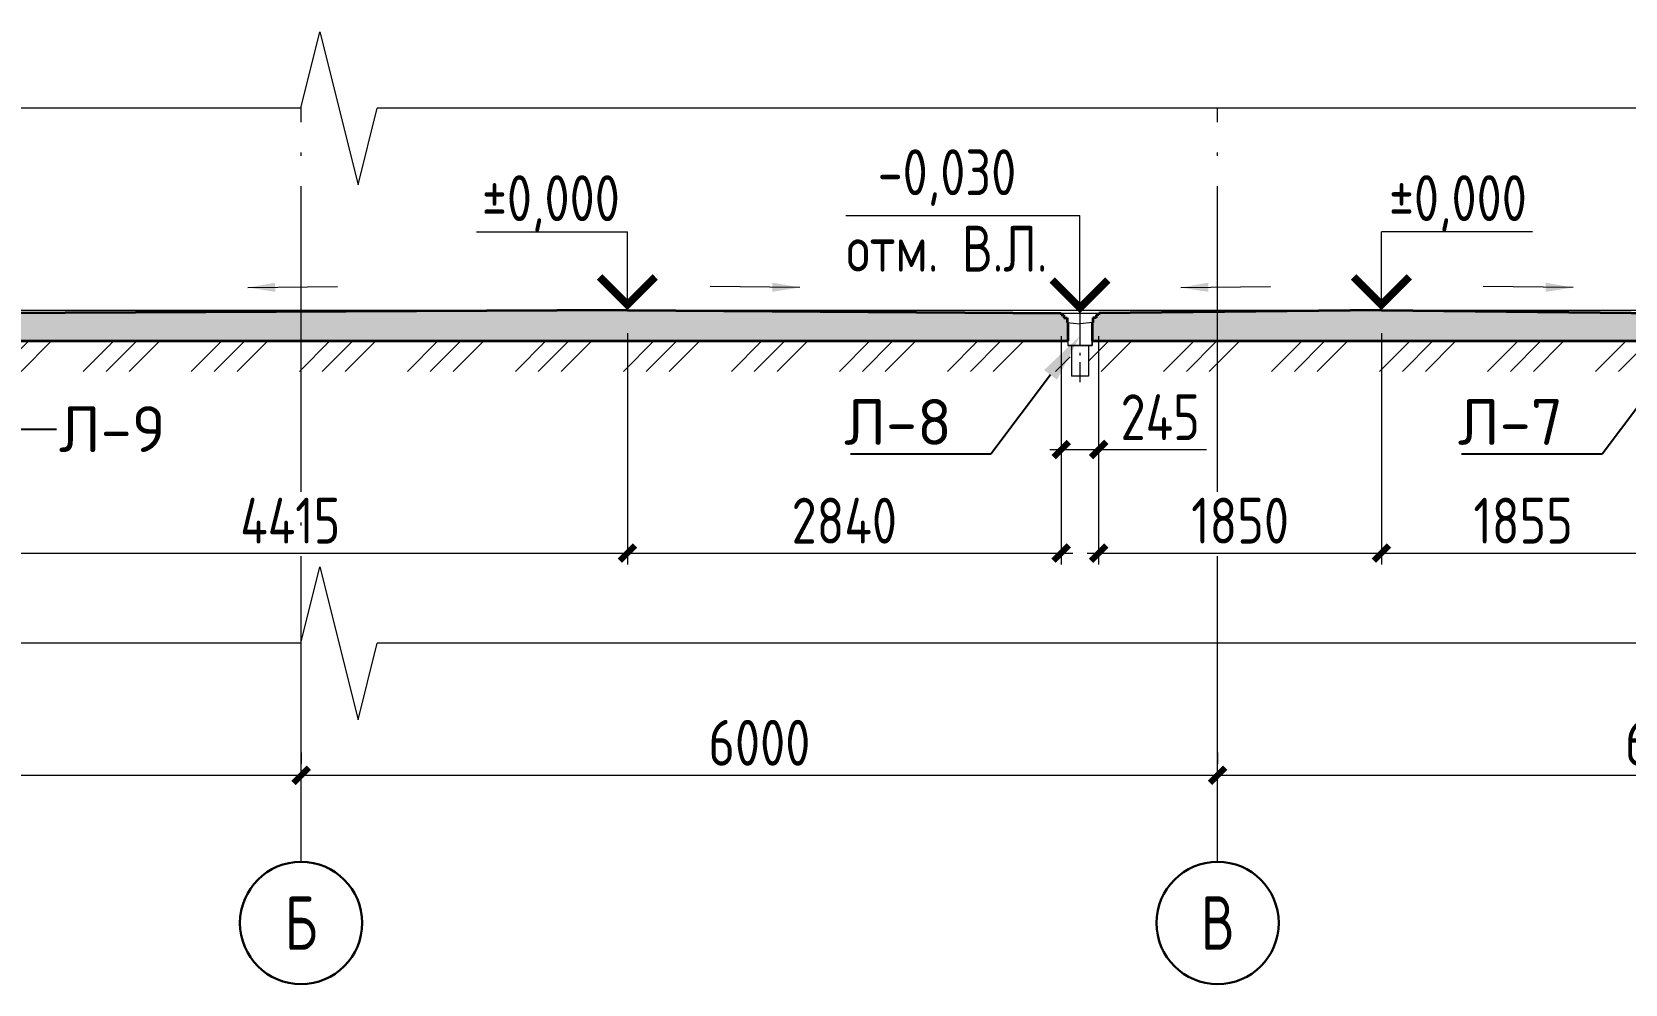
# Model space of a CAD drawing. Extents: x -965262 to 1142518, y -357520 to 71675.
# Drawn here: x 242523 to 252953, y -228912 to -222682 of the extents above; entities that cross this region are included whole.
import ezdxf
from ezdxf import colors
from ezdxf.entities.mleader import LeaderData, LeaderLine
from ezdxf.math import Vec2, Vec3

# ---------------------------------------------------------------- set-up
doc = ezdxf.new("R2010")
doc.units = 0
doc.header["$LTSCALE"] = 10
doc.linetypes.add('AM_DIN_G_W050x2', pattern=[6.875, 4.75, -0.875, 0.375, -0.875])
doc.linetypes.add('DOTE', pattern=[2.42, 2, -0.2, 0.02, -0.2])
doc.layers.get('0').update_dxf_attribs({"linetype": 'CONTINUOUS', "lineweight": 30})
doc.layers.get('Defpoints').update_dxf_attribs({"linetype": 'CONTINUOUS'})
doc.layers.add('DOTE', color=7, linetype='DOTE', lineweight=9)
doc.layers.add('полы', color=3, linetype='CONTINUOUS', lineweight=35)
doc.styles.add('GOST 2.304', font='isocpeur.ttf', dxfattribs={"width": 0.75, "height": 250})
doc.styles.get("Standard").update_dxf_attribs({"font": 'isocpeur.ttf', "height": 300})
doc.styles.add('ГОСТ 2м', font='isocpeur.ttf', dxfattribs={"width": 0.8, "height": 250})
doc.dimstyles.new('ГОСТ 2м', dxfattribs={"dimtxt": 250, "dimasz": 100, "dimexe": 75, "dimexo": 150, "dimgap": 62.5, "dimtad": 1, "dimdec": 0, "dimtxsty": 'ГОСТ 2м', "dimblk": 'ARCHTICK', "dimcen": 150, "dimdle": 75, "dimclrd": 256, "dimclre": 256, "dimclrt": 256, "dimadec": 0, "dimazin": 0, "dimtfac": 1, "dimtdec": 0, "dimtmove": 0, "dimatfit": 3, "dimldrblk": 'OBLIQUE', "dimfxl": 1, "dimlwd": 15, "dimlwe": 15, "dimarcsym": 0})

# ---------------------------------------------------------------- blocks, each defined once
blk = doc.blocks.new('_ArchTick')
at = {"color": 0, "linetype": 'ByBlock', "lineweight": 0, "const_width": 0.4}
blk.add_lwpolyline([(-0.5, -0.5), (0.5, 0.5)], dxfattribs=at)
blk = doc.blocks.new('*D1758')
at = {"lineweight": 15, "ltscale": 100, "transparency": 16777216}
for p, q in [((250285, -227396), (250285, -227471)), ((256285, -227396), (256285, -227471)), ((250210, -227546), (256360, -227546))]:
    blk.add_line(p, q, dxfattribs=at)
at = {"layer": 'Defpoints', "color": 0, "lineweight": 15, "ltscale": 100, "transparency": 16777216}
for p in [(250285, -227546), (256285, -227546), (256285, -227546)]:
    blk.add_point(p, dxfattribs=at)
at = {"lineweight": 15, "ltscale": 100, "transparency": 16777216, "xscale": 100, "yscale": 100, "zscale": 100, "rotation": 180}
blk.add_blockref('_ArchTick', (250285, -227546), dxfattribs=at)
at = {"lineweight": 15, "ltscale": 100, "transparency": 16777216, "xscale": 100, "yscale": 100, "zscale": 100}
blk.add_blockref('_ArchTick', (256285, -227546), dxfattribs=at)
at = {"lineweight": 15, "ltscale": 100, "transparency": 16777216, "insert": (253285, -227333), "char_height": 250, "attachment_point": 5, "style": 'ГОСТ 2м'}
blk.add_mtext('{\\H1.2x;6000}', dxfattribs=at)
blk = doc.blocks.new('_Oblique')
at = {"color": 0, "linetype": 'ByBlock', "lineweight": -2}
blk.add_line((-0.5, -0.5), (0.5, 0.5), dxfattribs=at)
blk = doc.blocks.new('*D1759')
at = {"lineweight": 15, "ltscale": 100, "transparency": 16777216}
for p, q in [((250285, -227396), (250285, -227471)), ((244210, -227546), (250360, -227546)), ((244285, -227696), (244285, -227621))]:
    blk.add_line(p, q, dxfattribs=at)
at = {"layer": 'Defpoints', "color": 0, "lineweight": 15, "ltscale": 100, "transparency": 16777216}
for p in [(244285, -227546), (250285, -227546), (250285, -227546)]:
    blk.add_point(p, dxfattribs=at)
at = {"lineweight": 15, "ltscale": 100, "transparency": 16777216, "xscale": 100, "yscale": 100, "zscale": 100, "rotation": 180}
blk.add_blockref('_ArchTick', (244285, -227546), dxfattribs=at)
at = {"lineweight": 15, "ltscale": 100, "transparency": 16777216, "xscale": 100, "yscale": 100, "zscale": 100}
blk.add_blockref('_ArchTick', (250285, -227546), dxfattribs=at)
at = {"lineweight": 15, "ltscale": 100, "transparency": 16777216, "insert": (247285, -227333), "char_height": 250, "attachment_point": 5, "style": 'ГОСТ 2м'}
blk.add_mtext('{\\H1.2x;6000}', dxfattribs=at)
blk = doc.blocks.new('*D1760')
at = {"lineweight": 15, "ltscale": 100, "transparency": 16777216}
for p, q in [((238285, -227396), (238285, -227471)), ((244285, -227396), (244285, -227471)), ((238210, -227546), (244360, -227546))]:
    blk.add_line(p, q, dxfattribs=at)
at = {"layer": 'Defpoints', "color": 0, "lineweight": 15, "ltscale": 100, "transparency": 16777216}
for p in [(238285, -227546), (244285, -227546), (244285, -227546)]:
    blk.add_point(p, dxfattribs=at)
at = {"lineweight": 15, "ltscale": 100, "transparency": 16777216, "xscale": 100, "yscale": 100, "zscale": 100, "rotation": 180}
blk.add_blockref('_ArchTick', (238285, -227546), dxfattribs=at)
at = {"lineweight": 15, "ltscale": 100, "transparency": 16777216, "xscale": 100, "yscale": 100, "zscale": 100}
blk.add_blockref('_ArchTick', (244285, -227546), dxfattribs=at)
at = {"lineweight": 15, "ltscale": 100, "transparency": 16777216, "insert": (241285, -227333), "char_height": 250, "attachment_point": 5, "style": 'ГОСТ 2м'}
blk.add_mtext('{\\H1.2x;6000}', dxfattribs=at)
blk = doc.blocks.new('*D1769')
at = {"lineweight": 15, "ltscale": 50, "transparency": 16777216}
for p, q in [((246421, -224653), (246421, -226167)), ((242007, -224673), (242007, -226167)), ((241932, -226092), (246496, -226092))]:
    blk.add_line(p, q, dxfattribs=at)
at = {"layer": 'Defpoints', "color": 0, "lineweight": 15, "ltscale": 50, "transparency": 16777216}
for p in [(242007, -224523), (246421, -224503), (246421, -226092)]:
    blk.add_point(p, dxfattribs=at)
at = {"lineweight": 15, "ltscale": 50, "transparency": 16777216, "xscale": 100, "yscale": 100, "zscale": 100, "rotation": 180}
blk.add_blockref('_ArchTick', (242007, -226092), dxfattribs=at)
at = {"lineweight": 15, "ltscale": 50, "transparency": 16777216, "xscale": 100, "yscale": 100, "zscale": 100}
blk.add_blockref('_ArchTick', (246421, -226092), dxfattribs=at)
at = {"lineweight": 15, "ltscale": 50, "transparency": 16777216, "insert": (244214, -225880), "char_height": 250, "attachment_point": 5, "style": 'ГОСТ 2м'}
blk.add_mtext('{\\H1.2x;4415}', dxfattribs=at)
blk = doc.blocks.new('*D1770')
at = {"lineweight": 15, "ltscale": 50, "transparency": 16777216}
for p, q in [((246421, -224653), (246421, -226167)), ((249261, -224673), (249261, -226167)), ((246346, -226092), (249336, -226092))]:
    blk.add_line(p, q, dxfattribs=at)
at = {"layer": 'Defpoints', "color": 0, "lineweight": 15, "ltscale": 50, "transparency": 16777216}
for p in [(246421, -224503), (249261, -224523), (249261, -226092)]:
    blk.add_point(p, dxfattribs=at)
at = {"lineweight": 15, "ltscale": 50, "transparency": 16777216, "xscale": 100, "yscale": 100, "zscale": 100, "rotation": 180}
blk.add_blockref('_ArchTick', (246421, -226092), dxfattribs=at)
at = {"lineweight": 15, "ltscale": 50, "transparency": 16777216, "xscale": 100, "yscale": 100, "zscale": 100}
blk.add_blockref('_ArchTick', (249261, -226092), dxfattribs=at)
at = {"lineweight": 15, "ltscale": 50, "transparency": 16777216, "insert": (247841, -225880), "char_height": 250, "attachment_point": 5, "style": 'ГОСТ 2м'}
blk.add_mtext('{\\H1.2x;2840}', dxfattribs=at)
blk = doc.blocks.new('*D1771')
at = {"lineweight": 15, "ltscale": 50, "transparency": 16777216}
for p, q in [((249261, -224673), (249261, -225490)), ((249506, -224673), (249506, -225490)), ((249186, -225415), (249506, -225415)), ((249506, -225415), (250211, -225415))]:
    blk.add_line(p, q, dxfattribs=at)
at = {"layer": 'Defpoints', "color": 0, "ltscale": 50, "transparency": 16777216}
for p in [(249261, -224523), (249506, -224523), (249506, -225415)]:
    blk.add_point(p, dxfattribs=at)
at = {"lineweight": 15, "ltscale": 50, "transparency": 16777216, "xscale": 100, "yscale": 100, "zscale": 100, "rotation": 180}
blk.add_blockref('_ArchTick', (249261, -225415), dxfattribs=at)
at = {"lineweight": 15, "ltscale": 50, "transparency": 16777216, "xscale": 100, "yscale": 100, "zscale": 100}
blk.add_blockref('_ArchTick', (249506, -225415), dxfattribs=at)
at = {"lineweight": 15, "ltscale": 50, "transparency": 16777216, "insert": (249909, -225203), "char_height": 250, "attachment_point": 5, "style": 'ГОСТ 2м'}
blk.add_mtext('{\\H1.2x;245}', dxfattribs=at)
blk = doc.blocks.new('*D1772')
at = {"lineweight": 15, "ltscale": 50, "transparency": 16777216}
for p, q in [((251357, -224653), (251357, -226167)), ((249506, -224673), (249506, -226167)), ((249431, -226092), (251432, -226092))]:
    blk.add_line(p, q, dxfattribs=at)
at = {"layer": 'Defpoints', "color": 0, "lineweight": 15, "ltscale": 50, "transparency": 16777216}
for p in [(249506, -224523), (251357, -224503), (251357, -226092)]:
    blk.add_point(p, dxfattribs=at)
at = {"lineweight": 15, "ltscale": 50, "transparency": 16777216, "xscale": 100, "yscale": 100, "zscale": 100, "rotation": 180}
blk.add_blockref('_ArchTick', (249506, -226092), dxfattribs=at)
at = {"lineweight": 15, "ltscale": 50, "transparency": 16777216, "xscale": 100, "yscale": 100, "zscale": 100}
blk.add_blockref('_ArchTick', (251357, -226092), dxfattribs=at)
at = {"lineweight": 15, "ltscale": 50, "transparency": 16777216, "insert": (250432, -225880), "char_height": 250, "attachment_point": 5, "style": 'ГОСТ 2м'}
blk.add_mtext('{\\H1.2x;1850}', dxfattribs=at)
blk = doc.blocks.new('*D1778')
at = {"lineweight": 15, "ltscale": 50, "transparency": 16777216}
for p, q in [((251357, -224653), (251357, -226167)), ((253212, -224673), (253212, -226167)), ((251282, -226092), (253287, -226092))]:
    blk.add_line(p, q, dxfattribs=at)
at = {"layer": 'Defpoints', "color": 0, "lineweight": 15, "ltscale": 50, "transparency": 16777216}
for p in [(251357, -224503), (253212, -224523), (253212, -226092)]:
    blk.add_point(p, dxfattribs=at)
at = {"lineweight": 15, "ltscale": 50, "transparency": 16777216, "xscale": 100, "yscale": 100, "zscale": 100, "rotation": 180}
blk.add_blockref('_ArchTick', (251357, -226092), dxfattribs=at)
at = {"lineweight": 15, "ltscale": 50, "transparency": 16777216, "xscale": 100, "yscale": 100, "zscale": 100}
blk.add_blockref('_ArchTick', (253212, -226092), dxfattribs=at)
at = {"lineweight": 15, "ltscale": 50, "transparency": 16777216, "insert": (252285, -225880), "char_height": 250, "attachment_point": 5, "style": 'ГОСТ 2м'}
blk.add_mtext('{\\H1.2x;1855}', dxfattribs=at)

msp = doc.modelspace()

# ---------------------------------------------------------------- hatches: boundary and pattern name
at = {"lineweight": 15, "ltscale": 50}
h = msp.add_hatch(dxfattribs=at)
h.set_pattern_fill('ANSI35', color=3, scale=40, angle=90, style=0)
h.set_pattern_definition([(135, (262538.04, -224592.53), (-179.6051, -179.6051), []), (135, (262538.04, -224412.93), (-179.6051, -179.6051), [317.5, -63.5, 0, -63.5])])
h.paths.add_polyline_path([(262784.3, -224505.4), (262284.8, -224503.1), (262284.8, -224703.1), (262867.7, -224703.1), (262784.3, -224682.2)])
h.paths.add_polyline_path([(262284.8, -224503.1), (257957.3, -224523.1), (257957.3, -224533.1), (257939.8, -224533.1), (257939.8, -224553.1), (257919.8, -224553.1), (257919.8, -224583.1), (257914.8, -224583.7), (257914.8, -224703.1), (262284.8, -224703.1)])
h.paths.add_polyline_path([(226974.8, -224653.1), (226974.8, -224503.1), (230759.8, -224503.1), (230759.8, -224653.1), (229984.9, -224653.1), (229984.9, -224703.1), (227274.8, -224703.1), (227274.8, -224653.1)])
h.paths.add_polyline_path([(237734.9, -224653.1), (237734.9, -224503.1), (241762.4, -224523.1), (241762.4, -224533.1), (241779.9, -224533.1), (241779.9, -224553.1), (241799.9, -224553.1), (241799.9, -224583.1), (241804.9, -224583.7), (241804.9, -224703.1), (238034.9, -224703.1), (238034.9, -224653.1), (237734.9, -224653.1)])
h.paths.add_polyline_path([(241964.9, -224703.1), (241964.9, -224583.7), (241969.9, -224583.1), (241969.9, -224553.1), (241989.9, -224553.1), (241989.9, -224533.1), (242007.4, -224533.1), (242007.4, -224523.1), (246335.2, -224503.1), (249261.4, -224523.1), (249261.4, -224533.1), (249278.9, -224533.1), (249278.9, -224553.1), (249298.9, -224553.1), (249298.9, -224583.1), (249303.9, -224583.7), (249303.9, -224703.1), (241964.9, -224703.1)])
h.paths.add_polyline_path([(249463.9, -224703.1), (249463.9, -224583.7), (249468.9, -224583.1), (249468.9, -224553.1), (249488.9, -224553.1), (249488.9, -224533.1), (249506.4, -224533.1), (249506.4, -224523.1), (251359.9, -224503.1), (253212.4, -224523.1), (253212.4, -224533.1), (253229.9, -224533.1), (253229.9, -224553.1), (253249.9, -224553.1), (253249.9, -224583.1), (253284.9, -224587.2), (253284.9, -224703.1), (249463.9, -224703.1)])
h.paths.add_polyline_path([(253484.9, -224703.1), (253484.9, -224587.2), (253519.9, -224583.1), (253519.9, -224553.1), (253539.9, -224553.1), (253539.9, -224533.1), (253557.4, -224533.1), (253557.4, -224523.1), (256585.2, -224503.1), (257712.3, -224523.1), (257712.3, -224533.1), (257729.8, -224533.1), (257729.8, -224553.1), (257749.8, -224553.1), (257749.8, -224583.1), (257754.8, -224583.7), (257754.8, -224703.1), (253484.9, -224703.1)])
h.paths.add_polyline_path([(241964.9, -224703.1), (241964.9, -224583.7), (241969.9, -224583.1), (241969.9, -224553.1), (241989.9, -224553.1), (241989.9, -224533.1), (242007.4, -224533.1), (242007.4, -224523.1), (246335.2, -224503.1), (249261.4, -224523.1), (249261.4, -224533.1), (249278.9, -224533.1), (249278.9, -224553.1), (249298.9, -224553.1), (249298.9, -224583.1), (249303.9, -224583.7), (249303.9, -224703.1), (241964.9, -224703.1)], flags=17)
edge = h.paths.add_edge_path(flags=16)
edge.add_line((241964.9, -224703.1), (249303.9, -224703.1))
h.paths.add_polyline_path([(241964.9, -224703.1), (241964.9, -224583.7), (241969.9, -224583.1), (241969.9, -224553.1), (241989.9, -224553.1), (241989.9, -224533.1), (242007.4, -224533.1), (242007.4, -224523.1), (246366.2, -224503.1), (249261.4, -224523.1), (249261.4, -224533.1), (249278.9, -224533.1), (249278.9, -224553.1), (249298.9, -224553.1), (249298.9, -224583.1), (249303.9, -224583.7), (249303.9, -224703.1), (241964.9, -224703.1)], flags=17)
edge = h.paths.add_edge_path(flags=17)
edge.add_line((241964.9, -224703.1), (249303.9, -224703.1))
at = {"linetype": 'Continuous', "lineweight": 15}
h = msp.add_hatch(dxfattribs=at)
h.set_pattern_fill('GOST_GROUND', color=256, scale=50, style=0)
h.set_pattern_definition([(45, (-2793697.8, -62509.1), (707.10678, -4e-14), [1000]), (45, (-2793547.8, -62509.1), (707.10678, -4e-14), [1000]), (45, (-2793397.8, -62509.1), (707.10678, -4e-14), [1000])])
h.paths.add_polyline_path([(262867.7, -224703.1), (257914.8, -224703.1), (257914.8, -224733.7), (257889.8, -224733.7), (257889.8, -224733.7), (257779.8, -224733.7), (257779.8, -224733.7), (257754.8, -224733.7), (257754.8, -224703.1), (253484.9, -224703.1), (253484.9, -224733.7), (253464.9, -224733.7), (253464.9, -224733.7), (253304.9, -224733.7), (253304.9, -224733.7), (253284.9, -224733.7), (253284.9, -224703.1), (249463.9, -224703.1), (249463.9, -224733.7), (249463.9, -224733.7), (249328.9, -224733.7), (249347.6, -224733.7), (249303.9, -224733.7), (249303.9, -224703.1), (241964.9, -224703.1), (241964.9, -224733.7), (241829.9, -224733.7), (241802.4, -224733.7), (241774.9, -224733.7), (241804.9, -224733.7), (241804.9, -224703.1), (238034.9, -224703.1), (238034.9, -226453.1), (237734.9, -226453.1), (237734.9, -225903.1), (235195.9, -225903.1), (235195.9, -225954.1), (235170.9, -225954.1), (235170.9, -225954.1), (235060.9, -225954.1), (235035.9, -225954.1), (235035.9, -225903.1), (230284.9, -225903.1), (230284.9, -226453.1), (229984.9, -226453.1), (229984.9, -224703.1), (227274.8, -224703.1), (227274.8, -226682.2), (227474.8, -226682.2), (227474.8, -224903.1), (229784.9, -224903.1), (229784.9, -226653.1), (230484.9, -226653.1), (230484.9, -226103.1), (234835.9, -226103.1), (234835.9, -226154.1), (235370.9, -226154.1), (235370.9, -226154.1), (235395.9, -226154.1), (235395.9, -226103.1), (237534.9, -226103.1), (237534.9, -226653.1), (238234.9, -226653.1), (238234.9, -224903.1), (241604.9, -224903.1), (241604.9, -224903.7), (241829.9, -224903.7), (241604.9, -224903.7), (241549.9, -224903.7), (242109.9, -224903.7), (242164.9, -224903.1), (249328.9, -224903.1), (249328.9, -224903.1), (249328.9, -224903.1), (249310.8, -224733.7), (249438.9, -224733.7), (249438.9, -224903.7), (249663.9, -224903.7), (249663.9, -224903.1), (253304.9, -224903.1), (253304.9, -224903.1), (253304.9, -224933.7), (253304.9, -224903.1), (253284.9, -224733.7), (253474.9, -224733.7), (253464.9, -224903.1), (257554.8, -224903.1), (257554.8, -224933.7), (257979.8, -224933.7), (257979.8, -224733.7), (257689.8, -224733.7), (257689.8, -224933.7), (258114.8, -224933.7), (258114.8, -224903.1), (262867.7, -224903.1)])

# ---------------------------------------------------------------- linework, layer by layer
at = {"color": 5, "lineweight": 15, "ltscale": 50}
for p, q in [((244283.1, -223182.2, 14512.9), (226282, -223182.2, 14512.9)), ((262784.3, -223182.2, 14512.9), (244783.1, -223182.2, 14512.9)), ((244283.1, -226682.2, 14512.9), (226282, -226682.2, 14512.9)), ((262784.3, -226682.2, 14512.9), (244783.1, -226682.2, 14512.9))]:
    msp.add_line(p, q, dxfattribs=at)
at = {"lineweight": 15, "ltscale": 0.3}
for p, q in [((247850.3, -223883.5, 14512.9), (249383.9, -223883.5, 14512.9)), ((245432.6, -223990, 14512.9), (246421.2, -223990, 14512.9)), ((252345.4, -223989.4, 14512.9), (251356.9, -223989.4, 14512.9))]:
    msp.add_line(p, q, dxfattribs=at)
at = {"lineweight": 15}
for p, q in [((249383.9, -224523.1, 14512.9), (249383.9, -223883.5, 14512.9)), ((246421.2, -224503.1, 14512.9), (246421.2, -223990, 14512.9)), ((251356.9, -224502.5, 14512.9), (251356.9, -223989.4, 14512.9)), ((249303.9, -224583.7, 14512.9), (249303.9, -224733.7, 14512.9)), ((249463.9, -224583.7, 14512.9), (249463.9, -224733.7, 14512.9)), ((249463.9, -224733.7, 14512.9), (249303.9, -224733.7, 14512.9)), ((249328.9, -224733.7, 14512.9), (249328.9, -224933.7, 14512.9)), ((249438.9, -224733.7, 14512.9), (249438.9, -224933.7, 14512.9)), ((249438.9, -224933.7, 14512.9), (249328.9, -224933.7, 14512.9))]:
    msp.add_line(p, q, dxfattribs=at)
at = {"lineweight": 15, "ltscale": 50}
for p, q in [((243935.4, -224355.2, 14512.9), (244523.4, -224347.8, 14512.9)), ((247550.3, -224354.6, 14512.9), (246962.3, -224347.8, 14512.9)), ((250043.5, -224355.2, 14512.9), (250631.5, -224347.8, 14512.9)), ((252611.5, -224355.2, 14512.9), (252023.5, -224347.8, 14512.9)), ((249261.4, -224523.1, 14512.9), (249261.4, -224533.1, 14512.9)), ((249278.9, -224533.1, 14512.9), (249278.9, -224553.1, 14512.9)), ((249298.9, -224553.1, 14512.9), (249298.9, -224583.1, 14512.9)), ((249468.9, -224553.1, 14512.9), (249468.9, -224583.1, 14512.9)), ((249488.9, -224533.1, 14512.9), (249488.9, -224553.1, 14512.9)), ((249506.4, -224523.1, 14512.9), (249506.4, -224533.1, 14512.9))]:
    msp.add_line(p, q, dxfattribs=at)
at = {"lineweight": 15, "ltscale": 10}
for p, q in [((249261.4, -224533.1, 14512.9), (249278.9, -224533.1, 14512.9)), ((249278.9, -224553.1, 14512.9), (249298.9, -224553.1, 14512.9)), ((249488.9, -224553.1, 14512.9), (249468.9, -224553.1, 14512.9)), ((249488.9, -224533.1, 14512.9), (249506.4, -224533.1, 14512.9))]:
    msp.add_line(p, q, dxfattribs=at)
at = {"lineweight": 15, "ltscale": 2.5}
for p in [(249298.9, -224583.1, 14512.9), (249468.9, -224583.1, 14512.9)]:
    msp.add_line(p, (249383.9, -224593.1, 14512.9), dxfattribs=at)
at = {"color": 5, "lineweight": 15, "ltscale": 10, "elevation": 14512.9}
for points in [[(244283.1, -223182.2), (244408.1, -222682.2)], [(244408.1, -222682.2), (244658.1, -223682.2)], [(244658.1, -223682.2), (244783.1, -223182.2)], [(244283.1, -226682.2), (244408.1, -226182.2)], [(244408.1, -226182.2), (244658.1, -227182.2)], [(244658.1, -227182.2), (244783.1, -226682.2)]]:
    msp.add_lwpolyline(points, dxfattribs=at)
at = {"lineweight": 15, "const_width": 50, "elevation": 14512.9}
for points in [[(246238.8, -224285.4), (246421.2, -224467.7), (246603.5, -224285.4)], [(249201.6, -224305.4), (249383.9, -224487.7), (249566.2, -224305.4)], [(251174.6, -224284.8), (251356.9, -224467.1), (251539.2, -224284.8)]]:
    msp.add_lwpolyline(points, dxfattribs=at)
at = {"lineweight": 15, "ltscale": 100, "extrusion": (0, 1, 0), "elevation": -224523.1}
msp.add_lwpolyline([(-249261.4, 14512.9), (-249506.4, 14512.9)], dxfattribs=at)
at = {"linetype": 'Continuous', "lineweight": 15, "elevation": 4711.1}
msp.add_lwpolyline([(241964.9, -224703.1), (249303.9, -224703.1), (249303.9, -224733.7), (249328.9, -224733.7), (249328.9, -224733.7), (249438.9, -224733.7), (249438.9, -224733.7), (249463.9, -224733.7), (249463.9, -224703.1), (253284.9, -224703.1)], dxfattribs=at)
at = {"lineweight": 15, "ltscale": 50}
for points in [[(244115.8, -224382.9, 14512.9), (244115, -224322.9, 14512.9), (243935.4, -224355.2, 14512.9)], [(247370, -224382.6, 14512.9), (247370.7, -224322.6, 14512.9), (247550.3, -224354.6, 14512.9)], [(250223.8, -224382.9, 14512.9), (250223.1, -224322.9, 14512.9), (250043.5, -224355.2, 14512.9)], [(252431.2, -224382.9, 14512.9), (252431.9, -224322.9, 14512.9), (252611.5, -224355.2, 14512.9)]]:
    msp.add_solid(points, dxfattribs=at)
at = {"layer": 'DOTE', "ltscale": 100}
for p, q in [((244284.8, -228112.1, 14512.9), (244284.8, -223175.6, 14512.9)), ((250284.8, -228112.1, 14512.9), (250284.8, -223182.2, 14512.9))]:
    msp.add_line(p, q, dxfattribs=at)
at = {"layer": 'DOTE', "linetype": 'AM_DIN_G_W050x2', "ltscale": 5}
msp.add_line((249383.9, -224499.8, 14512.9), (249383.9, -224973.4, 14512.9), dxfattribs=at)
at = {"layer": 'DOTE', "linetype": 'Continuous', "lineweight": 30}
for centre in [(244284.8, -228512.1, 14512.9), (250284.8, -228512.1, 14512.9)]:
    msp.add_circle(centre, 400, dxfattribs=at)
at = {"layer": 'полы', "lineweight": 0, "ltscale": 50}
msp.add_line((238284.8, -224503.1, 14512.9), (262284.8, -224503.1, 14512.9), dxfattribs=at)
at = {"layer": 'полы', "ltscale": 50}
for p, q in [((246421.2, -224503.1, 14512.9), (242007.4, -224523.1, 14512.9)), ((246421.2, -224503.1, 14512.9), (249261.4, -224523.1, 14512.9)), ((249261.4, -224523.1, 14512.9), (249261.4, -224533.1, 14512.9)), ((249261.4, -224533.1, 14512.9), (249278.9, -224533.1, 14512.9)), ((249278.9, -224533.1, 14512.9), (249278.9, -224553.1, 14512.9)), ((249278.9, -224553.1, 14512.9), (249298.9, -224553.1, 14512.9)), ((249298.9, -224553.1, 14512.9), (249298.9, -224583.1, 14512.9)), ((249488.9, -224553.1, 14512.9), (249468.9, -224553.1, 14512.9)), ((249468.9, -224553.1, 14512.9), (249468.9, -224583.1, 14512.9)), ((249506.4, -224533.1, 14512.9), (249488.9, -224533.1, 14512.9)), ((249488.9, -224533.1, 14512.9), (249488.9, -224553.1, 14512.9)), ((251356.9, -224503.1, 14512.9), (249506.4, -224523.1, 14512.9)), ((249506.4, -224523.1, 14512.9), (249506.4, -224533.1, 14512.9)), ((251356.9, -224503.1, 14512.9), (253212.4, -224523.1, 14512.9)), ((249298.9, -224583.1, 14512.9), (249303.9, -224583.7, 14512.9)), ((249303.9, -224583.7, 14512.9), (249303.9, -224703.1, 14512.9)), ((249468.9, -224583.1, 14512.9), (249463.9, -224583.7, 14512.9)), ((249463.9, -224583.7, 14512.9), (249463.9, -224703.1, 14512.9)), ((241964.9, -224703.1, 17772.7), (249303.9, -224703.1, 14512.9)), ((249463.9, -224703.1, 14512.9), (253284.9, -224703.1, 14512.9))]:
    msp.add_line(p, q, dxfattribs=at)

# ---------------------------------------------------------------- texts
at = {"char_height": 300, "attachment_point": 5, "style": 'GOST 2.304'}
for s, insert, width in [('{\\W0.8;-0,030\\Pотм. В.Л.}', (248513, -223850.6, 14512.9), 1670.673), ('{\\W0.8;%%P0,000}', (245920.2, -223805.3, 14512.9), 1200), ('{\\W0.8;%%P0,000}', (251857.8, -223804.7, 14512.9), 1200)]:
    msp.add_mtext(s, dxfattribs=dict(at, insert=insert, width=width))
at = {"layer": 'DOTE', "linetype": 'Continuous', "lineweight": 30, "ltscale": 100, "char_height": 350, "width": 800, "attachment_point": 5, "style": 'GOST 2.304'}
for s, insert in [('Б', (244284.8, -228512.1, 14512.9)), ('В', (250284.8, -228512.1, 14512.9))]:
    msp.add_mtext(s, dxfattribs=dict(at, insert=insert))

# ---------------------------------------------------------------- dimensions: what is measured, and where the dimension line sits
at = {"lineweight": 15, "ltscale": 50}
for base, p1, p2, text, picture, middle in [((246421.2, -226092.5, 14512.9), (242007.4, -224523.1, 14512.9), (246421.2, -224503.1, 14512.9), '{\\H1.2x;4415}', '*D1769', (244214.3, -225880, 14512.9)), ((249261.4, -226092.5, 14512.9), (246421.2, -224503.1, 14512.9), (249261.4, -224523.1, 14512.9), '{\\H1.2x;<>}', '*D1770', (247841.3, -225880, 14512.9)), ((251356.8883894, -226092.4783792, 14512.8992977), (249506.3883894, -224523.0665024, 14512.8992977), (251356.8883894, -224503.0665024, 14512.8992977), '{\\H1.2x;<>}', '*D1772', (250431.6383894, -225879.9783792, 14512.8992977)), ((253212.3883894, -226092.4783792, 14512.8992977), (251356.8883894, -224503.0665024, 14512.8992977), (253212.3883894, -224523.0665024, 14512.8992977), '{\\H1.2x;<>}', '*D1778', (252284.6383894, -225879.9783792, 14512.8992977))]:
    dim = msp.add_linear_dim(base=base, p1=p1, p2=p2, text=text, dimstyle='ГОСТ 2м', dxfattribs=at)
    dim.commit()
    dim.dimension.update_dxf_attribs({"geometry": picture, "text_midpoint": middle})
dim = msp.add_linear_dim(base=(249506.4, -225415.3, 14512.9), p1=(249261.4, -224523.1, 14512.9), p2=(249506.4, -224523.1, 14512.9), text='{\\H1.2x;<>}', dimstyle='ГОСТ 2м', dxfattribs=at)
dim.commit()
dim.dimension.update_dxf_attribs({"geometry": '*D1771', "text_midpoint": (249908.9, -225415.3, 14512.9), "dimtype": 160})
at = {"lineweight": 15, "ltscale": 100}
for base, p1, p2, picture, middle in [((244284.8, -227545.6, 14512.9), (238284.8, -227545.6, 14512.9), (244284.8, -227545.6, 14512.9), '*D1760', (241284.8, -227333.1, 14512.9)), ((250284.8, -227545.6, 14512.9), (244284.8, -227545.6, 14512.9), (250284.8, -227545.6, 14512.9), '*D1759', (247284.8, -227333.1, 14512.9)), ((256284.8, -227545.6, 14512.9), (250284.8, -227545.6, 14512.9), (256284.8, -227545.6, 14512.9), '*D1758', (253284.8, -227333.1, 14512.9))]:
    dim = msp.add_linear_dim(base=base, p1=p1, p2=p2, text='{\\H1.2x;<>}', dimstyle='ГОСТ 2м', dxfattribs=at)
    dim.commit()
    dim.dimension.update_dxf_attribs({"geometry": picture, "text_midpoint": middle})

# ---------------------------------------------------------------- leaders
at = {"color": 5, "lineweight": 15}
ml = msp.add_multileader_mtext('Standard', dxfattribs=at)
ml.set_content('Л-9', color=5)
ml.set_leader_properties()
ml.build(insert=Vec2(0, 0))
ml.multileader.update_dxf_attribs({"has_text_frame": 1, "text_right_attachment_type": 6, "dogleg_length": 36, "arrow_head_size": 320})
ctx = ml.context
ctx.base_point, ctx.char_height, ctx.arrow_head_size, ctx.landing_gap_size, ctx.plane_origin = Vec3(242683.2, -225280.9, 9801.8), 300, 320, 16, Vec3(259359.2, -235129.1, 9801.8)
ctx.right_attachment = 6
notes = []
notes.append((ctx, [(1, (1, 1, 0), (242442.9, -225280.9, 9801.8), (1, 0), 240.3, [(0, [(241884.9, -224671, 9801.8)], 0, [])])]))
ctx.mtext.insert, ctx.mtext.defined_height, ctx.mtext.flow_direction = Vec3(242699.2, -225130.9, 9801.8), 8540.9, 5
ml = msp.add_multileader_mtext('Standard', dxfattribs=at)
ml.set_content('Л-8', color=5)
ml.set_leader_properties()
ml.build(insert=Vec2(0, 0))
ml.multileader.update_dxf_attribs({"has_text_frame": 1, "text_right_attachment_type": 6, "dogleg_length": 36, "arrow_head_size": 320})
ctx = ml.context
ctx.base_point, ctx.char_height, ctx.arrow_head_size, ctx.landing_gap_size, ctx.plane_origin = Vec3(247928.4, -225234.1, 9801.8), 300, 320, 16, Vec3(264776, -235129.1, 9801.8)
ctx.right_attachment, ctx.text_align_type = 6, 2
notes.append((ctx, [(0, (1, 1, 0), (248800.7, -225444.1, 9801.8), (-1, 0), 240.3, [(0, [(249383.9, -224671, 9801.8)], 0, [])])]))
ctx.mtext.insert, ctx.mtext.defined_height, ctx.mtext.alignment, ctx.mtext.flow_direction = Vec3(248544.4, -225084.1, 9801.8), 8330.9, 3, 5
ml = msp.add_multileader_mtext('Standard', dxfattribs=at)
ml.set_content('Л-7', color=5)
ml.set_leader_properties()
ml.build(insert=Vec2(0, 0))
ml.multileader.update_dxf_attribs({"has_text_frame": 1, "text_right_attachment_type": 6, "dogleg_length": 36, "arrow_head_size": 320})
ctx = ml.context
ctx.base_point, ctx.char_height, ctx.arrow_head_size, ctx.landing_gap_size, ctx.plane_origin = Vec3(251929.4, -225234.1, 9801.8), 300, 320, 16, Vec3(268777, -235129.1, 9801.8)
ctx.right_attachment, ctx.text_align_type = 6, 2
notes.append((ctx, [(0, (1, 1, 0), (252801.7, -225444.1, 9801.8), (-1, 0), 240.3, [(0, [(253384.9, -224671, 9801.8)], 0, [])])]))
ctx.mtext.insert, ctx.mtext.defined_height, ctx.mtext.alignment, ctx.mtext.flow_direction = Vec3(252545.4, -225084.1, 9801.8), 8330.9, 3, 5
for ctx, leaders in notes:
    for number, flags, end, landing, length, lines in leaders:
        leader = LeaderData()
        leader.index, (leader.has_last_leader_line, leader.has_dogleg_vector, leader.attachment_direction) = number, flags
        leader.last_leader_point, leader.dogleg_vector, leader.dogleg_length = Vec3(end), Vec3(landing), length
        for number, points, colour, breaks in lines:
            line = LeaderLine()
            line.index, line.vertices, line.color, line.breaks = number, Vec3.list(points), colors.encode_raw_color(colour), breaks
            leader.lines.append(line)
        ctx.leaders.append(leader)

doc.saveas('drawing.dxf')
